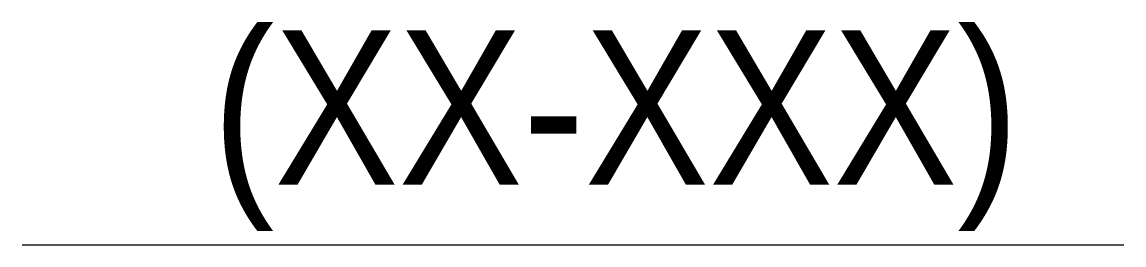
# Model space of a CAD drawing. Extents: x -14.2 to 0, y 0 to 2.9.
import ezdxf
from ezdxf.enums import TextEntityAlignment as Align

# ---------------------------------------------------------------- set-up
doc = ezdxf.new("R2010")
doc.units = 0
doc.header["$LTSCALE"] = 7
doc.header["$MEASUREMENT"] = 0
doc.layers.add('EME-SOLDAS', color=11, linetype='CONTINUOUS')
doc.styles.add('REGUA', font='IC-Romans.shx', dxfattribs={"width": 0.9})

msp = doc.modelspace()

# ---------------------------------------------------------------- linework, layer by layer
at = {"layer": 'EME-SOLDAS', "color": 1, "linetype": 'Continuous'}
msp.add_line((0, 0), (-14.243, 0), dxfattribs=at)

# ---------------------------------------------------------------- texts
at = {"layer": 'EME-SOLDAS', "color": 2, "style": 'REGUA', "width": 0.9}
msp.add_attdef('(XX-XXX)', text='(XX-XXX)', height=2, dxfattribs=at).set_placement((-1.352, 0.183), align=Align.BOTTOM_RIGHT)

doc.saveas('drawing.dxf')
